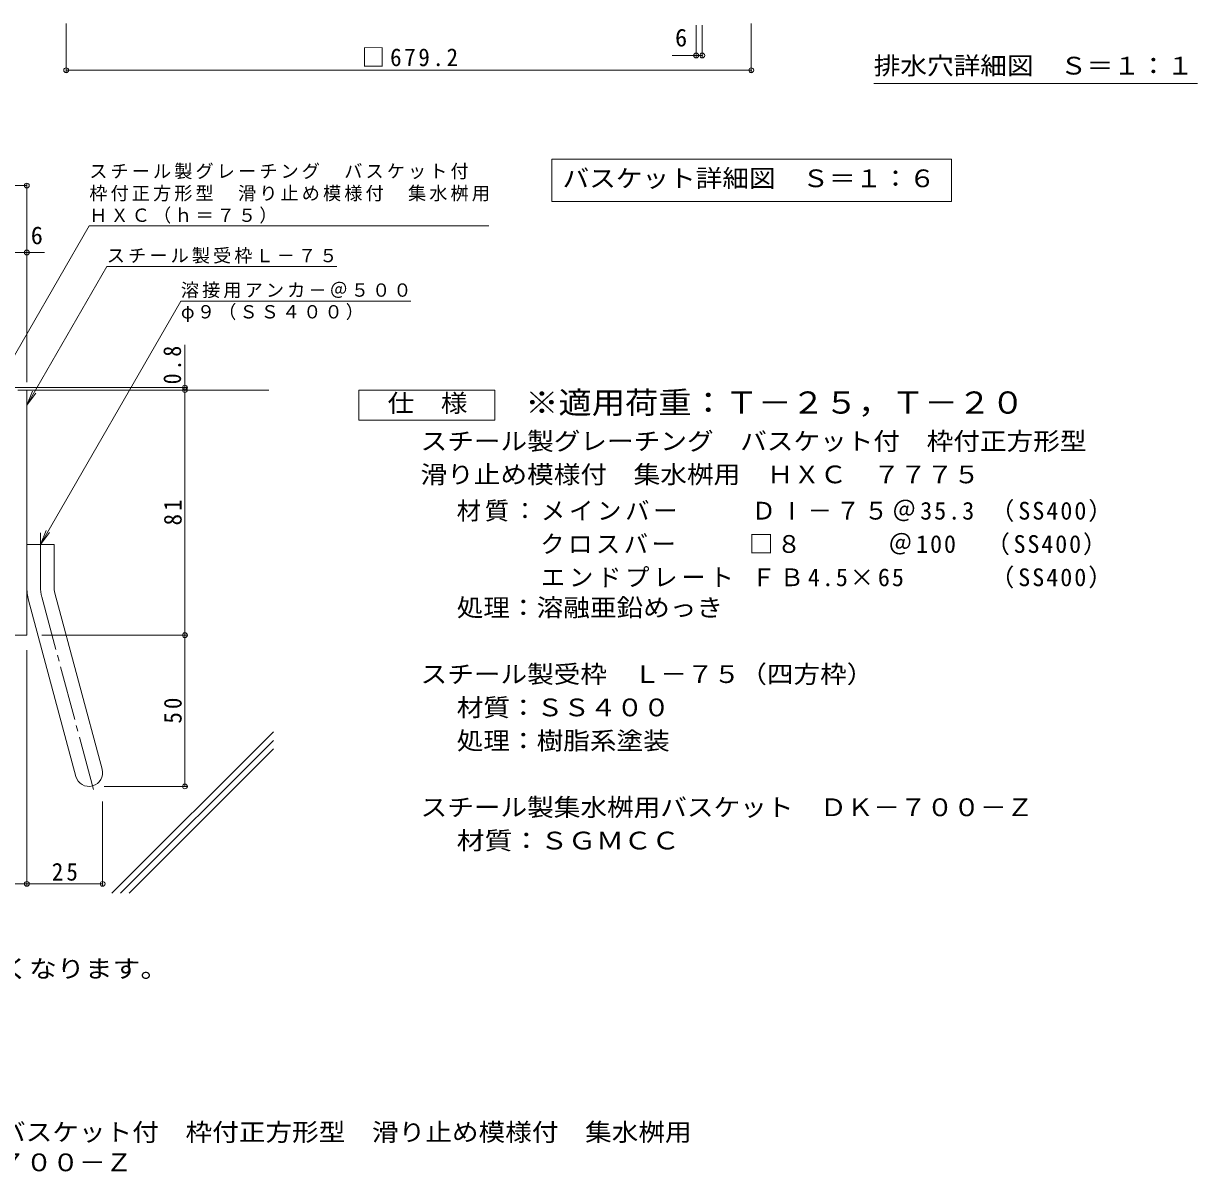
# Model space of a CAD drawing. Units: millimetres at full size, sheet at 1:6, with parts at other scales. Extents: x -1464 to 1197, y -1180 to 1127.
# Drawn here: x 31 to 1195, y -1180 to -42 of the extents above; entities that cross this region are included whole.
import ezdxf
from ezdxf.enums import TextEntityAlignment as Align

# ---------------------------------------------------------------- set-up
doc = ezdxf.new("R2010")
doc.units = ezdxf.units.MM
doc.header["$LTSCALE"] = 6
doc.header["$PDMODE"] = 32
doc.header["$PDSIZE"] = 4.8
doc.linetypes.add('CHAIN2', pattern=[12, 9, -1, 1, -1])
for name, color, linetype, lineweight in [('6-4', 7, 'Continuous', 9), ('6-5', 7, 'Continuous', 9), ('D-1', 2, 'Continuous', 9), ('D-4', 7, 'Continuous', 9), ('D-5', 7, 'Continuous', 9), ('D-6', 6, 'Continuous', 5), ('F-7_F-7ﾚｲﾔ', 2, 'Continuous', 9)]:
    doc.layers.add(name, color=color, linetype=linetype, lineweight=lineweight)
doc.layers.add('F-5_F-5ﾚｲﾔ', color=2, linetype='Continuous')
doc.styles.add('ＭＳ ゴシック', font='')
doc.styles.get('ＭＳ ゴシック').set_extended_font_data('MS Gothic')

msp = doc.modelspace()

# ---------------------------------------------------------------- linework, layer by layer
at = {"layer": '6-4'}
for p, q in [((73.247, -89.96), (73.247, -41.787)), ((697.847, -75.285), (697.847, -43.387)), ((703.847, -75.285), (703.847, -43.387)), ((752.447, -89.96), (752.447, -41.787)), ((673.878, -73.485), (703.847, -73.485)), ((73.247, -88.16), (752.447, -88.16))]:
    msp.add_line(p, q, dxfattribs=at)
for p in [(697.847, -73.485), (703.847, -73.485), (73.247, -88.16), (752.447, -88.16)]:
    msp.add_point(p, dxfattribs=at)
at = {"layer": '6-5'}
for p, q in [((554.847, -176.387), (554.847, -218.387)), ((554.847, -176.387), (950.847, -176.387)), ((950.847, -176.387), (950.847, -218.387)), ((554.847, -218.387), (950.847, -218.387))]:
    msp.add_line(p, q, dxfattribs=at)
at = {"layer": 'D-1'}
for p, q in [((25.196, -405.213), (34.196, -405.213)), ((34.196, -648.213), (34.196, -405.213)), ((34.196, -558.213), (61.196, -558.213)), ((61.196, -599.659), (61.196, -558.213)), ((36.036, -613.635), (82.813, -788.207)), ((62.116, -606.647), (108.893, -781.219)), ((34.196, -648.213), (-145.804, -648.213))]:
    msp.add_line(p, q, dxfattribs=at)
at = {"layer": 'D-1', "linetype": 'CHAIN2'}
for p, q in [((47.696, -599.658), (47.696, -546.798)), ((49.076, -610.141), (101.46, -805.64))]:
    msp.add_line(p, q, dxfattribs=at)
at = {"layer": 'D-1'}
for centre, radius, start, end in [((88.197, -599.658), 54, 180, 195), ((88.197, -599.659), 27, 180, 195.00002), ((95.853, -784.713), 13.5, 195.00014, 14.99991)]:
    msp.add_arc(centre, radius, start, end, dxfattribs=at)
at = {"layer": 'D-1', "linetype": 'CHAIN2'}
msp.add_arc((88.196, -599.658), 40.5, 180, 194.99995, dxfattribs=at)
at = {"layer": 'D-4'}
for p, q in [((-408.405, -202.493), (34.197, -202.493)), ((34.197, -397.44), (34.197, -200.693)), ((-408.405, -268.91), (51.817, -268.91)), ((190.963, -402.813), (190.963, -360.513)), ((192.763, -402.813), (16.196, -402.813)), ((190.963, -405.213), (190.963, -402.813)), ((190.963, -798.213), (190.963, -405.213)), ((49.196, -648.213), (192.763, -648.213)), ((34.197, -663.213), (34.197, -896.649)), ((110.854, -798.213), (192.763, -798.213)), ((109.354, -813.158), (109.354, -896.649)), ((-145.803, -894.849), (109.354, -894.849))]:
    msp.add_line(p, q, dxfattribs=at)
for p in [(34.197, -202.493), (34.197, -268.91), (190.963, -402.813), (190.963, -405.213), (190.963, -648.213), (190.963, -798.213), (34.197, -894.849), (109.354, -894.849)]:
    msp.add_point(p, dxfattribs=at)
at = {"layer": 'D-5'}
for p, q in [((3.503, -402.813), (96.154, -242.337)), ((96.154, -242.337), (492.154, -242.337)), ((34.196, -420.212), (113.543, -282.78)), ((113.543, -282.78), (341.543, -282.78)), ((186.943, -317.031), (414.943, -317.031)), ((34.196, -420.212), (39.937, -406.354)), ((34.196, -420.212), (43.328, -408.312)), ((47.696, -558.213), (53.436, -544.355))]:
    msp.add_line(p, q, dxfattribs=at)
at = {"layer": 'D-5', "color": 2}
for p, q in [((363.336, -405.213), (498.336, -405.213)), ((363.336, -435.214), (363.336, -405.213)), ((498.336, -405.213), (498.336, -435.214)), ((498.336, -435.214), (363.336, -435.214))]:
    msp.add_line(p, q, dxfattribs=at)
at = {"layer": 'D-5'}
msp.add_lwpolyline([(186.943, -317.031), (47.696, -558.213), (56.828, -546.313)], dxfattribs=at)
at = {"layer": 'D-6'}
for p, q in [((34.197, -405.213), (274.197, -405.213)), ((118.633, -904.152), (278.697, -744.089)), ((127.117, -904.152), (278.697, -752.573)), ((135.602, -904.152), (278.697, -761.057))]:
    msp.add_line(p, q, dxfattribs=at)
at = {"layer": 'F-7_F-7ﾚｲﾔ', "color": 7}
msp.add_line((873.85, -101.387), (1194.85, -101.387), dxfattribs=at)

# ---------------------------------------------------------------- texts
at = {"layer": '6-4', "color": 2, "style": 'ＭＳ ゴシック'}
msp.add_text('6', height=17.6, dxfattribs=at).set_placement((676.911, -69.885), align=Align.BOTTOM_LEFT)
at = {"layer": '6-4', "color": 2, "insert": (366.347, -84.56), "char_height": 17.6, "attachment_point": 7, "style": 'ＭＳ ゴシック'}
msp.add_mtext('\\T1.23;\\W0.95;□679.2', dxfattribs=at)
at = {"layer": '6-5', "color": 2, "style": 'ＭＳ ゴシック', "width": 1.1}
msp.add_text('バスケット詳細図\u3000Ｓ＝１：６', height=17.6, dxfattribs=at).set_placement((565.347, -209.387), align=Align.BOTTOM_LEFT)
at = {"layer": 'D-4', "color": 2, "style": 'ＭＳ ゴシック'}
msp.add_text('6', height=17.6, dxfattribs=at).set_placement((38.162, -265.91), align=Align.BOTTOM_LEFT)
at = {"layer": 'D-4', "color": 2, "char_height": 17.6, "attachment_point": 7, "rotation": 90, "style": 'ＭＳ ゴシック'}
for s, insert in [('\\T1.27;\\W0.9;0.8', (187.363, -399.513)), ('\\T1.27;\\W0.95;81', (187.962, -539.463)), ('\\T1.27;\\W0.95;50', (187.962, -735.963))]:
    msp.add_mtext(s, dxfattribs=dict(at, insert=insert))
at = {"layer": 'D-4', "color": 2, "insert": (59.025, -891.849), "char_height": 17.6, "attachment_point": 7, "style": 'ＭＳ ゴシック'}
msp.add_mtext('\\T1.27;\\W0.95;25', dxfattribs=at)
at = {"layer": 'D-5', "color": 2, "style": 'ＭＳ ゴシック'}
for s, width, p in [('仕\u3000様', 1.1, (391.836, -432.214)), ('スチール製グレーチング\u3000バスケット付\u3000枠付正方形型', 1.1, (424.59, -469.966)), ('滑り止め模様付\u3000集水桝用\u3000ＨＸＣ\u3000７７７５', 1.1, (424.59, -502.966)), ('処理：溶融亜鉛めっき', 1.1, (460.417, -634.966)), ('スチール製受枠\u3000Ｌ－７５（四方枠）', 1.1, (424.591, -700.966)), ('材質：ＳＳ４００', 1.1, (460.417, -733.966)), ('処理：樹脂系塗装', 1.1, (460.417, -766.966)), ('スチール製集水桝用バスケット\u3000ＤＫ－７００－Ｚ', 1.1, (424.591, -832.966)), ('材質：ＳＧＭＣＣ', 1.15, (460.418, -865.966)), ('※グレーチングが受枠の上面より0.8mm高くなります。', 1.15, (-501.751, -993))]:
    msp.add_text(s, height=17.6, dxfattribs=dict(at, width=width)).set_placement(p, align=Align.BOTTOM_LEFT)
at = {"layer": 'D-5', "char_height": 13.2, "attachment_point": 7, "style": 'ＭＳ ゴシック'}
for s, insert in [('\\T1.17;スチール製グレーチング\u3000バスケット付', (96.154, -196.259)), ('\\T1.17;枠付正方形型\u3000滑り止め模様付\u3000集水桝用', (96.154, -218.242)), ('\\T1.17;ＨＸＣ（ｈ＝７５）', (96.154, -240.225)), ('\\T1.17;スチール製受枠Ｌ－７５', (113.543, -279.925)), ('\\T1.17;溶接用アンカ－＠５００', (186.943, -314.236)), ('\\T1.17;φ９（ＳＳ４００）', (186.943, -337.826))]:
    msp.add_mtext(s, dxfattribs=dict(at, insert=insert))
at = {"layer": 'D-5', "color": 2, "char_height": 17.6, "attachment_point": 7, "style": 'ＭＳ ゴシック'}
for s, insert in [('\\T1.16;材質：メインバー\u3000\u3000\\~ＤⅠ－７５＠35.3\\~（SS400）', (460.418, -535.966)), ('\\T1.15;\u3000\u3000\u3000クロスバー\u3000\u3000\\~□８\u3000\u3000\u3000＠100\u3000（SS400）', (460.418, -568.966)), ('\\T1.16;\u3000\u3000\u3000エンドプレート\\~ＦＢ4.5×65\u3000\u3000\u3000（SS400）', (460.418, -601.966))]:
    msp.add_mtext(s, dxfattribs=dict(at, insert=insert))
at = {"layer": 'F-5_F-5ﾚｲﾔ', "color": 3, "style": 'ＭＳ ゴシック', "width": 1.1}
msp.add_text('※適用荷重：Ｔ－２５，Ｔ－２０', height=21.99, dxfattribs=at).set_placement((528.336, -435.214), align=Align.BOTTOM_LEFT)
at = {"layer": 'F-5_F-5ﾚｲﾔ', "style": 'ＭＳ ゴシック', "width": 1.1}
for s, p in [('スチール製グレーチング\u3000バスケット付\u3000枠付正方形型\u3000滑り止め模様付\u3000集水桝用', (-310.168, -1155)), ('ＨＸＣ\u3000７７７５＋ＤＫ－７００－Ｚ', (-310.168, -1185))]:
    msp.add_text(s, height=17.6, dxfattribs=at).set_placement(p, align=Align.BOTTOM_LEFT)
at = {"layer": 'F-7_F-7ﾚｲﾔ', "style": 'ＭＳ ゴシック', "width": 1.1}
msp.add_text('排水穴詳細図\u3000Ｓ＝１：１', height=17.6, dxfattribs=at).set_placement((873.85, -97.7), align=Align.BOTTOM_LEFT)

doc.saveas('drawing.dxf')
